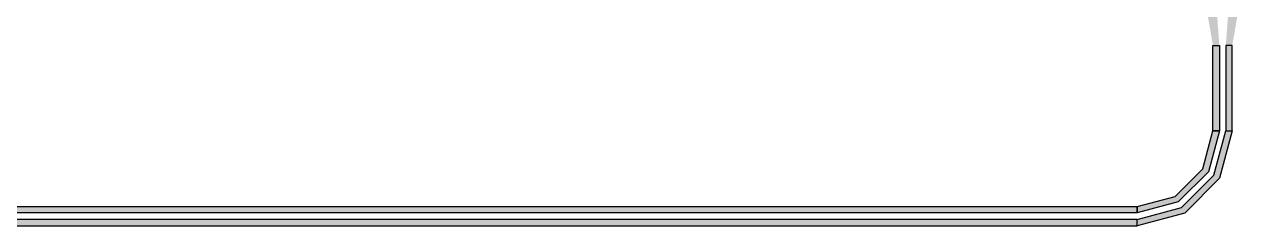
# Model space of a CAD drawing. Extents: x -200 to 7200, y -200 to 2100.
# Drawn here: x 5719.7 to 6004, y 1230.2 to 1277.5 of the extents above; entities that cross this region are included whole.
import ezdxf

# ---------------------------------------------------------------- set-up
doc = ezdxf.new("R2010")
doc.units = 0
doc.header["$MEASUREMENT"] = 0
doc.layers.get('0').update_dxf_attribs({"linetype": 'CONTINUOUS'})

# ---------------------------------------------------------------- blocks, each defined once
blk = doc.blocks.new('R2C1B')
for points in [[(5999.25, 1272.5), (5999.25, 1252.5), (5997.75, 1252.5), (5997.75, 1272.5), (5999.25, 1272.5)], [(6000.75, 1272.5), (6000.75, 1252.5), (6002.25, 1252.5), (6002.25, 1272.5), (6000.75, 1272.5)], [(6002.25, 1252.5), (5999.27, 1241.38), (5991.13, 1233.23), (5980, 1230.25), (5980, 1231.75), (5990.38, 1234.53), (5997.97, 1242.12), (6000.75, 1252.5), (6002.25, 1252.5)], [(5999.25, 1252.5), (5996.67, 1242.88), (5989.63, 1235.83), (5980, 1233.25), (5980, 1234.75), (5988.88, 1237.13), (5995.37, 1243.62), (5997.75, 1252.5), (5999.25, 1252.5)], [(5980, 1233.25), (5261.49, 1233.25), (5261.49, 1234.75), (5980, 1234.75), (5980, 1233.25)], [(5980, 1231.75), (5261.49, 1231.75), (5261.49, 1230.25), (5980, 1230.25), (5980, 1231.75)]]:
    blk.add_lwpolyline(points)
for points in [[(5998.5, 1282.5), (5999.25, 1272.5), (5996, 1282.5), (5997.75, 1272.5)], [(6001.5, 1282.5), (6000.75, 1272.5), (6004, 1282.5), (6002.25, 1272.5)], [(5999.25, 1272.5), (5999.25, 1252.5), (5997.75, 1272.5), (5997.75, 1252.5)], [(6000.75, 1272.5), (6000.75, 1252.5), (6002.25, 1272.5), (6002.25, 1252.5)], [(5997.75, 1252.5), (5999.25, 1252.5), (5995.37, 1243.62), (5996.67, 1242.88)], [(6000.75, 1252.5), (6002.25, 1252.5), (5997.97, 1242.12), (5999.27, 1241.38)], [(5995.37, 1243.62), (5996.67, 1242.88), (5988.88, 1237.13), (5989.63, 1235.83)], [(5997.97, 1242.12), (5999.27, 1241.38), (5990.38, 1234.53), (5991.13, 1233.23)], [(5988.88, 1237.13), (5989.63, 1235.83), (5980, 1234.75), (5980, 1233.25)], [(5980, 1233.25), (5261.49, 1233.25), (5980, 1234.75), (5261.49, 1234.75)], [(5990.38, 1234.53), (5991.13, 1233.23), (5980, 1231.75), (5980, 1230.25)], [(5980, 1231.75), (5261.49, 1231.75), (5980, 1230.25), (5261.49, 1230.25)]]:
    blk.add_solid(points)

msp = doc.modelspace()

# ---------------------------------------------------------------- block references
msp.add_blockref('R2C1B', (0, 0))

doc.saveas('drawing.dxf')
